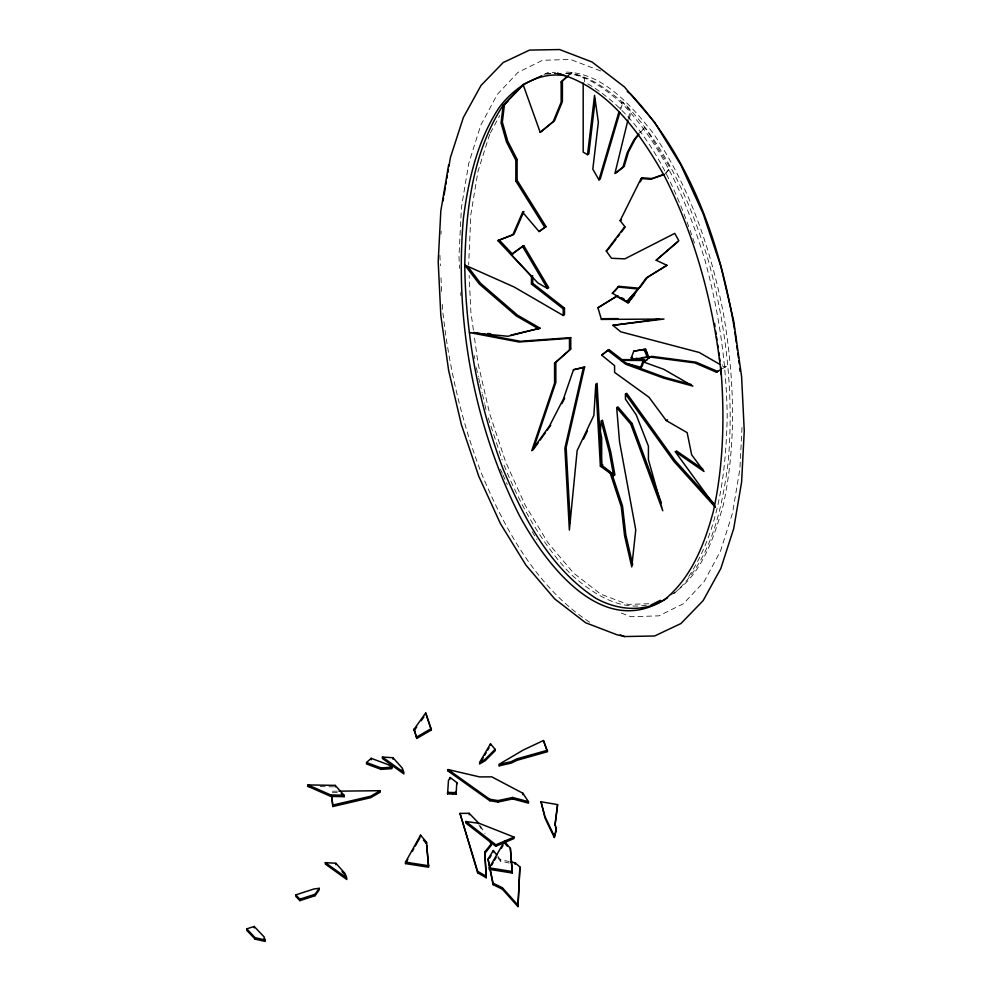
<?xml version="1.0" encoding="UTF-8"?>
<svg xmlns="http://www.w3.org/2000/svg" width="991" height="991" viewBox="0 0 991 991"><rect width="100%" height="100%" fill="white"/><g stroke="black" fill="none" stroke-linecap="round" stroke-linejoin="round"><path stroke-width="0.74" stroke-dasharray="4.96 3.72" d="M741.999 427.505L739.918 468.619L732.584 512.83L720.556 550.984L704.081 581.692L683.431 603.73L658.879 615.857L630.883 616.712L617.938 611.794M440.983 234.087L441.131 231.076M628.319 118.486L629.768 112.54L631.032 111.81L622.856 102.209L621.58 102.94L619.846 108.861M629.223 119.242L631.032 111.81M620.676 109.605L622.856 102.209M489.678 134.293L478.021 171.245L470.886 214.254L468.632 264.808M490.396 132.955L499.749 115.501M688.77 576.489C719.528 529.318 725.957 471.58 727.196 416.542C726.539 363.846 718.896 311.508 705.084 260.67C687.729 203.502 663.66 146.495 621.58 102.94C605.018 89.537 586.548 73.953 564.238 73.495M665.432 173.239L670.151 167.975L647.47 131.072L644.472 127.566L639.492 132.905M665.841 173.648L670.151 167.975M640.768 132.175L644.472 127.566M673.83 593.708C710.968 561.117 721.758 510.105 728.063 463.28C734.17 396.301 726.601 328.69 709.271 263.841C692.102 206.004 667.686 148.576 625.395 104.464C607.681 90.094 587.7 72.975 563.644 73.371M568.339 75.291L571.658 72.653L584.455 77.571L584.455 82.179M568.574 75.514L571.658 72.653M722.402 368.652L726.069 366.509L722.216 364.292M583.191 78.301L584.455 77.571M726.069 366.509L724.793 367.24L722.228 365.766M543.972 74.536L548.011 72.541L555.517 72.306M670.845 594.984C701.603 575.734 713.854 538.163 723.319 504.915C736.895 441.713 734.207 376.258 723.319 312.871C710.807 249.546 689.798 187.088 653.329 133.351C631.354 105.641 601.624 71.092 563.037 72.083M545.607 73.916L556.124 73.607M648.832 603.754L627.798 604.399L600.67 594.092L573.554 573.083L548.011 542.82L525.119 505.076L505.509 461.509L489.678 413.693L478.021 363.288L474.243 336.16M646.429 605.142C617.504 610.345 591.751 592.68 571.15 574.47C540.541 542.696 519.594 503.49 503.106 462.896M545.768 73.829L556.546 73.631M337.386 791.177L331.267 791.252L331.267 792.713L338.922 792.627M320.192 786.606L333.818 786.842M497.792 856.261L500.492 859.68L509.275 861.575M497.792 857.711L500.492 861.142L509.275 863.037M600.67 70.931L570.457 59.448L542.473 60.302L517.909 72.43L497.259 94.467L480.784 125.176L468.755 163.329L461.422 207.54L458.957 256.26L459.539 268.4M587.799 83.839C645.822 117.867 674.908 184.45 695.409 245.83M589.67 622.224C536.527 587.403 505.014 529.541 481.019 472.397C461.187 419.986 448.502 365.171 442.543 309.465L442.246 303.444M480.288 825.8L485.008 833.505M478.715 824.673L482.654 831.102M532.167 531.672L536.924 539.513M500.393 469.239L502.264 473.413M502.895 474.8L507.281 484.537M488.241 417.979L502.152 459.997M476.312 367.636L478.368 376.53M478.703 378.017L479.731 382.464M480.078 383.951L482.134 392.845M482.481 394.331L484.537 403.226M484.872 404.7L486.247 410.633M473.401 330.127L470.886 312.041L469.139 275.473M474.367 355.633L474.788 358.643M439.893 255.183L440.4 265.737M440.995 277.802L441.726 292.878M460.704 292.667L460.852 295.702M500.492 859.68L500.492 861.142"/><path stroke-width="1.49" d="M338.922 791.165L380.259 790.694L380.259 792.168L370.696 797.681L332.852 806.525L331.799 795.86M448.068 771.01L448.068 769.561L479.619 776.919L491.759 776.845L522.864 793.246L528.476 801.694L528.476 803.144L512.694 798.919L498.015 802.041L489.777 800.728L448.068 771.01L451.066 771.716M489.777 800.728L489.777 799.279L448.068 769.561M498.015 802.041L498.015 800.592L512.694 797.47L528.476 801.694M512.694 798.919L512.694 797.47M522.864 794.695L522.864 793.246M489.244 867.856L489.232 869.33L512.335 873.034L510.365 848.358L504.481 841.409L489.244 867.856L512.347 871.547M504.481 841.409L504.481 842.883L507.417 846.351M510.365 848.358L512.335 873.034M496.9 855.109L493.307 850.538L488.018 859.061L493.072 884.641L502.35 889.162L517.971 906.616L519.903 866.939L515.147 862.839L510.749 861.897M517.971 906.616L519.903 866.939M456.814 782.58L456.083 794.076L447.598 793.865L448.465 780.425L450.248 777.539L456.814 782.58L456.814 784.042M602.181 423.058L602.404 420.134L610.704 451.747L614.903 474.875L613.627 475.606L601.673 465.708L601.673 437.985L600.348 431.073L601.128 420.865L609.428 452.478L613.627 475.606M465.881 821.502L465.758 822.988L495.748 846.277L513.933 838.572L514.044 837.098L479.235 823.335L465.881 821.502L495.872 844.79L495.748 846.277M583.191 82.91L583.191 152.143L587.539 154.658L594.55 95.347L598.353 122.289L592.816 169.127L598.936 179.867L600.199 179.136L619.809 112.565M595.281 99.187L588.815 153.927L587.539 154.658M541.767 75.712L523.087 84.532L503.205 105.083L501.062 122.884L506.475 141.886L515.84 160.158L515.84 181.043L544.79 227.373L539.054 231.547L522.616 212.223L523.892 211.492L514.007 234.235L497.866 240.615L531.461 276.439L531.461 284.045L563.222 308.82L563.222 315.485L564.486 314.754L564.486 308.09L532.724 283.315L532.724 277.232M557.599 804.605L555.047 824.153L556.347 828.575L554.266 837.506L545.013 818.083L540.999 801.769L557.599 804.605L555.047 825.627M448.613 164.977L440.822 210.91L438.195 261.661L440.822 315.448L448.613 370.386L461.372 424.594L478.764 476.25L500.443 523.669L525.973 565.192L554.762 598.973L585.607 622.744L616.464 634.587L624.516 636.544L654.58 635.999L680.941 623.55L703.127 600.633L720.816 568.524L733.724 528.55L741.602 482.134L744.253 430.912L741.602 376.617L733.724 321.121L720.816 266.22L703.127 213.684L680.941 165.163L654.58 122.265L624.516 87.01L592.073 62.012L559.63 49.55L529.566 50.095L503.205 62.532L481.019 85.461L463.33 117.57L450.41 157.544L448.886 166.525M443.051 200.962L443.559 197.965M444.067 194.979L445.331 187.485M445.839 184.499L446.346 181.502M446.854 178.504L447.362 175.506M447.87 172.521L448.378 169.523M570.296 523.198L566.146 447.474L584.64 366.93L583.377 367.673L564.882 448.205L569.367 530.123L577.146 450.583L593.869 415.39L595.814 384L600.373 466.191L610.258 473.302L621.258 506.723L624.59 535.722L631.763 566.939L635.751 529.863L619.536 441.751L616.687 407.66L617.963 406.929L632.047 423.454L661.369 502.809M627.96 119.973L614.915 173.487L622.918 167.206L627.167 152.787L633.93 139.818L638.576 134.058M554.266 837.506L556.347 830.037L555.48 827.089M598.936 179.867L618.966 111.822M584.64 366.93L573.492 369.754L563.408 398.964L549.497 425.957L531.746 450.732L554.576 383.145L554.576 363.115L570.754 348.956L570.754 337.621L520.3 341.288L473.809 332.419M640.731 367.24L643.196 360.489L644.46 359.758L641.995 366.509L640.731 367.24L627.117 363.598L621.493 360.34L643.196 360.489M631.168 357.999L633.794 351.136L645.624 349.228L648.709 356.971L634.81 359.101L631.168 357.999L632.444 357.268M522.616 212.223L512.743 234.978L497.866 240.615M583.563 439.013L587.428 430.899M640.161 287.266L647.383 277.356L666.918 265.315L656.191 260.237L678.785 240.627L674.76 233.368L624.826 258.862L611.484 258.267L606.269 251.008L624.826 226.617L620.143 220.621L641.103 178.516L642.366 177.785L651.954 178.553L663.066 174.627M640.347 181.861L642.366 177.785M561.897 403.622L564.684 398.233M503.205 105.083C472.447 152.255 466.005 209.993 464.767 265.031C465.609 334.747 478.467 404.142 503.205 469.35C523.892 518.318 550.178 568.549 595.987 598.353C618.285 610.741 646.008 612.859 667.55 597.672M405.517 862.133L420.556 835.165L426.489 842.189L428.657 867.224L405.517 863.595L405.517 862.133L428.657 865.75M405.517 863.595L407.772 859.544M412.281 851.467L413.792 848.767M415.291 846.066L419.8 837.977M491.524 865.366L493.047 862.727M494.571 860.077L496.095 857.426M501.434 848.172L502.957 845.521M490.495 743.832L479.52 762.55L485.144 759.304L495.104 749.345L490.495 743.832L490.495 745.294M481.713 760.27L483.174 757.781M484.636 755.278L486.098 752.788M487.56 750.286L489.034 747.796M489.529 858.07L491.04 855.642M315.126 895.691L315.113 894.241L319.201 888.332L314.011 888.964L295.789 894.873L295.801 896.335L299.877 900.646L315.126 895.691L319.213 889.782L319.201 888.332M414.077 729.277L425.684 712.95L431.382 729.983L416.802 738.406L414.077 729.277L416.802 738.406M414.077 730.739L416.765 726.973M421.225 720.692L423.9 716.927M538.336 442.568L533.009 450.001L555.84 382.415L555.84 362.384L570.754 348.956M540.107 440.091L545.434 432.658M547.205 430.181L550.761 425.226M719.677 364.279L699.188 352.449L620.713 331.799L612.896 325.321L663.995 319.04L601.388 319.424L597.957 307.767L616.613 296.272L628.046 302.874L646.12 278.087L666.955 265.241M628.046 302.874L634.736 294.711M608.462 249.051L615.882 239.302M617.74 236.861L619.598 234.421M621.456 231.981L625.16 227.112M478.715 823.224L469.189 813.301L459.997 813.4L477.662 872.798L486.247 877.753L484.772 852.012L491.313 843.787L489.74 841.21M484.772 853.462L491.313 845.236L491.313 843.787M638.91 134.479L635.206 139.087L628.443 152.057L624.181 166.476L616.179 172.756M626.894 301.648L638.799 288.195L618.855 286.312L612.314 293.225L626.894 301.648L638.799 288.195M614.457 291.465L618.855 286.312M505.175 103.944L508.272 100.648M523.31 84.879L504.469 104.352L502.338 122.153L507.739 141.156L517.104 159.427L517.104 180.3L546.066 226.642L539.054 231.547M523.087 84.532L540.206 132.36L553.213 121.546L561.141 102.271L561.141 81.956L567.31 76.245M561.141 81.956L567.546 76.468M366.546 762.488L371.191 758.326L388.583 764.829L391.94 767.183L391.953 768.644L381.101 769.388L366.559 763.95L366.546 762.488L381.089 767.926L391.94 767.183M677.794 241.854L656.191 260.237M715.415 506.884L675.131 451.574L704.044 471.505L691.656 454.795L687.147 432.621L666.274 420.58L648.944 397.205L614.593 372.393L614.593 365.679L601.673 355.125L607.743 350.368L625.779 364.267L663.747 378.153L692.882 386.118L663.747 369.296L643.828 362.111L650.084 357.02L694.765 362.904L716.419 372.17L717.695 371.427L696.041 362.173L651.347 356.289L649.266 357.986M647.173 359.683L643.828 362.111M623.438 360.749L609.007 349.637L601.673 355.125M511.306 254.613L523.731 245.595L548.717 287.749L547.441 288.48L537.878 282.955L511.306 254.613L523.731 245.595M616.637 296.309L597.957 307.767M501.446 764.371L498.882 765.882L511.096 763.157L517.042 760.283L547.565 751.686L543.44 740.537L523.248 750.038L498.869 764.42L511.096 761.695L517.042 758.821L547.565 750.212M716.419 372.17L721.275 369.321M540.206 132.36L554.477 120.815L562.417 101.54L562.417 81.225M515.84 160.158L517.104 159.427M515.84 181.043L517.104 180.3M544.79 227.373L546.066 226.642M620.143 220.621L621.407 219.878M531.461 276.439L532.724 275.709M531.461 284.045L532.724 283.315M606.269 251.008L607.533 250.277M563.222 308.82L564.486 308.09M570.754 337.621L569.491 338.352L519.024 342.019L469.536 332.58L507.987 336.259L540.083 328.194L517.537 315.188L480.511 283.228L467.851 266.666M612.314 293.225L613.578 292.494M616.613 296.272L617.876 295.541M601.388 319.424L602.664 318.693L617.926 318.606M612.896 325.321L659.25 319.052M554.576 363.115L555.84 362.384M607.743 350.368L609.007 349.637M633.794 351.136L645.624 349.228M616.687 407.66L630.784 424.185L662.768 510.749L648.424 459.663L648.424 446.173L636.234 414.882L625.457 399.125L625.457 394.046L626.721 393.316L675.106 460.592L714.35 504.035M630.784 424.185L632.047 423.454M666.274 420.58L667.55 419.837M600.373 466.191L601.636 465.46L597.077 383.269M601.673 465.708L602.937 464.977M610.258 473.302L611.521 472.571L622.521 505.992L625.854 534.991L632.692 564.709M416.802 736.932L431.382 728.521M380.259 790.694L370.696 796.219L332.852 805.064M479.52 764.011L485.144 760.766L495.104 750.806L495.104 749.345M452.503 793.989L456.232 791.97M650.938 605.005L660.365 600.348M495.872 844.79L514.044 837.098M664.577 174.379L650.678 179.284L641.103 178.516M295.789 894.873L299.864 899.184L315.113 894.241M246.747 928.864L254.204 926.449L264.176 936.978L265.229 941.45L255.108 939.134L246.759 930.326L246.747 928.864L255.096 937.684L265.216 939.988M510.724 335.181L540.083 328.194M573.492 369.754L583.377 367.673M636.086 358.37L637.163 358.246M641.499 357.763L648.709 356.971M564.932 75.675C538.41 71.501 514.725 86.886 499.291 107.35C477.365 140.462 468.433 179.631 463.379 218.491C454.621 319.932 473.512 423.987 519.173 515.122C545.484 563.941 602.119 639.69 664.973 599.295C691.706 577.22 704.465 544.146 713.297 511.604C723.74 464.16 724.731 415.365 720.767 367.091M622.757 359.609L644.46 359.758M307.953 784.922L335.206 785.38L344.038 795.191L344.162 796.677L330.783 796.405L308.077 786.408L307.953 784.922L330.66 794.918L344.038 795.191M308.077 786.408L311.112 786.458M382.439 757.05L392.969 757.719L402.16 767.963L403.882 772.472L382.439 757.05L382.452 758.511L403.894 773.934L402.173 769.412M325.345 862.628L335.887 863.285L345.079 873.529L346.8 878.051L325.345 862.628L325.358 864.078L346.813 879.513L345.512 876.118M617.591 287.043L637.535 288.926M487.721 333.471L490.805 333.756M489.777 799.279L498.015 800.592M561.228 74.3L557.301 73.297C608.065 86.787 639.951 132.905 664.503 176.175C696.054 238.026 713.904 306.021 721.287 374.883M691.235 384.582L665.011 377.422L627.055 363.536M620.279 634.921L624.516 636.544M488.018 859.061L493.072 883.192L502.35 887.701L517.971 905.167M621.691 297.734L624.231 299.208M626.783 300.669L629.322 302.144M538.819 328.938L516.261 315.918L479.248 283.959L464.767 265.031L513.995 286.932L563.222 315.485M459.997 813.4L477.662 871.349L486.247 876.304L486.247 877.753M676.395 450.843L702.805 469.04M601.636 465.46L610.283 471.679M627.253 91.519L630.883 94.331C690.801 158.102 720.395 244.281 734.467 329.198M643.419 349.476L646.925 352.499M499.13 239.872L512.781 254.439M715.143 507.058L673.843 461.335L625.457 394.046M341.226 793.407L344.162 796.677M342.019 871.572L345.091 874.991M423.516 840.145L426.489 843.663L426.489 842.189M522.468 246.325L547.441 288.48M554.266 836.045L545.013 816.621L540.999 801.769M546.97 750.298L543.44 740.537M644.361 349.959L647.433 357.701M431.382 729.983L425.684 712.95M264.188 938.44L264.882 940.447M714.573 323.487L715.007 326.497M715.638 331.006L716.072 334.017M716.493 337.027L716.927 340.024M717.558 344.546L717.992 347.544M718.636 352.053L719.057 355.063M719.478 358.073L719.912 361.083M734.888 332.208L736.35 342.737M736.771 345.748L737.403 350.257M737.824 353.267L738.456 357.788M738.865 360.798L739.286 363.808M331.613 795.785L332.852 806.525M426.625 845.125L428.521 865.75M335.206 785.38L335.33 786.866M330.66 794.918L330.783 796.405M484.772 852.012L486.247 876.304M739.918 368.318L740.066 371.352M381.089 767.926L381.101 769.388M371.191 758.326L371.204 759.787M299.864 899.184L299.877 900.646M255.096 937.684L255.108 939.134M254.204 926.449L254.216 927.91M392.969 757.719L392.981 759.168M335.887 863.285L335.887 864.747M569.491 338.352L569.491 349.687M515.147 862.839L515.147 864.301M502.35 887.701L502.35 889.162M493.307 850.538L493.307 851.987M493.072 883.192L493.072 884.641M477.662 871.349L477.662 872.798M469.189 813.301L469.189 814.751M456.083 794.076L456.083 792.614L447.598 792.404L447.598 793.865M450.248 777.539L450.248 779M420.556 835.165L420.556 836.627"/></g></svg>
